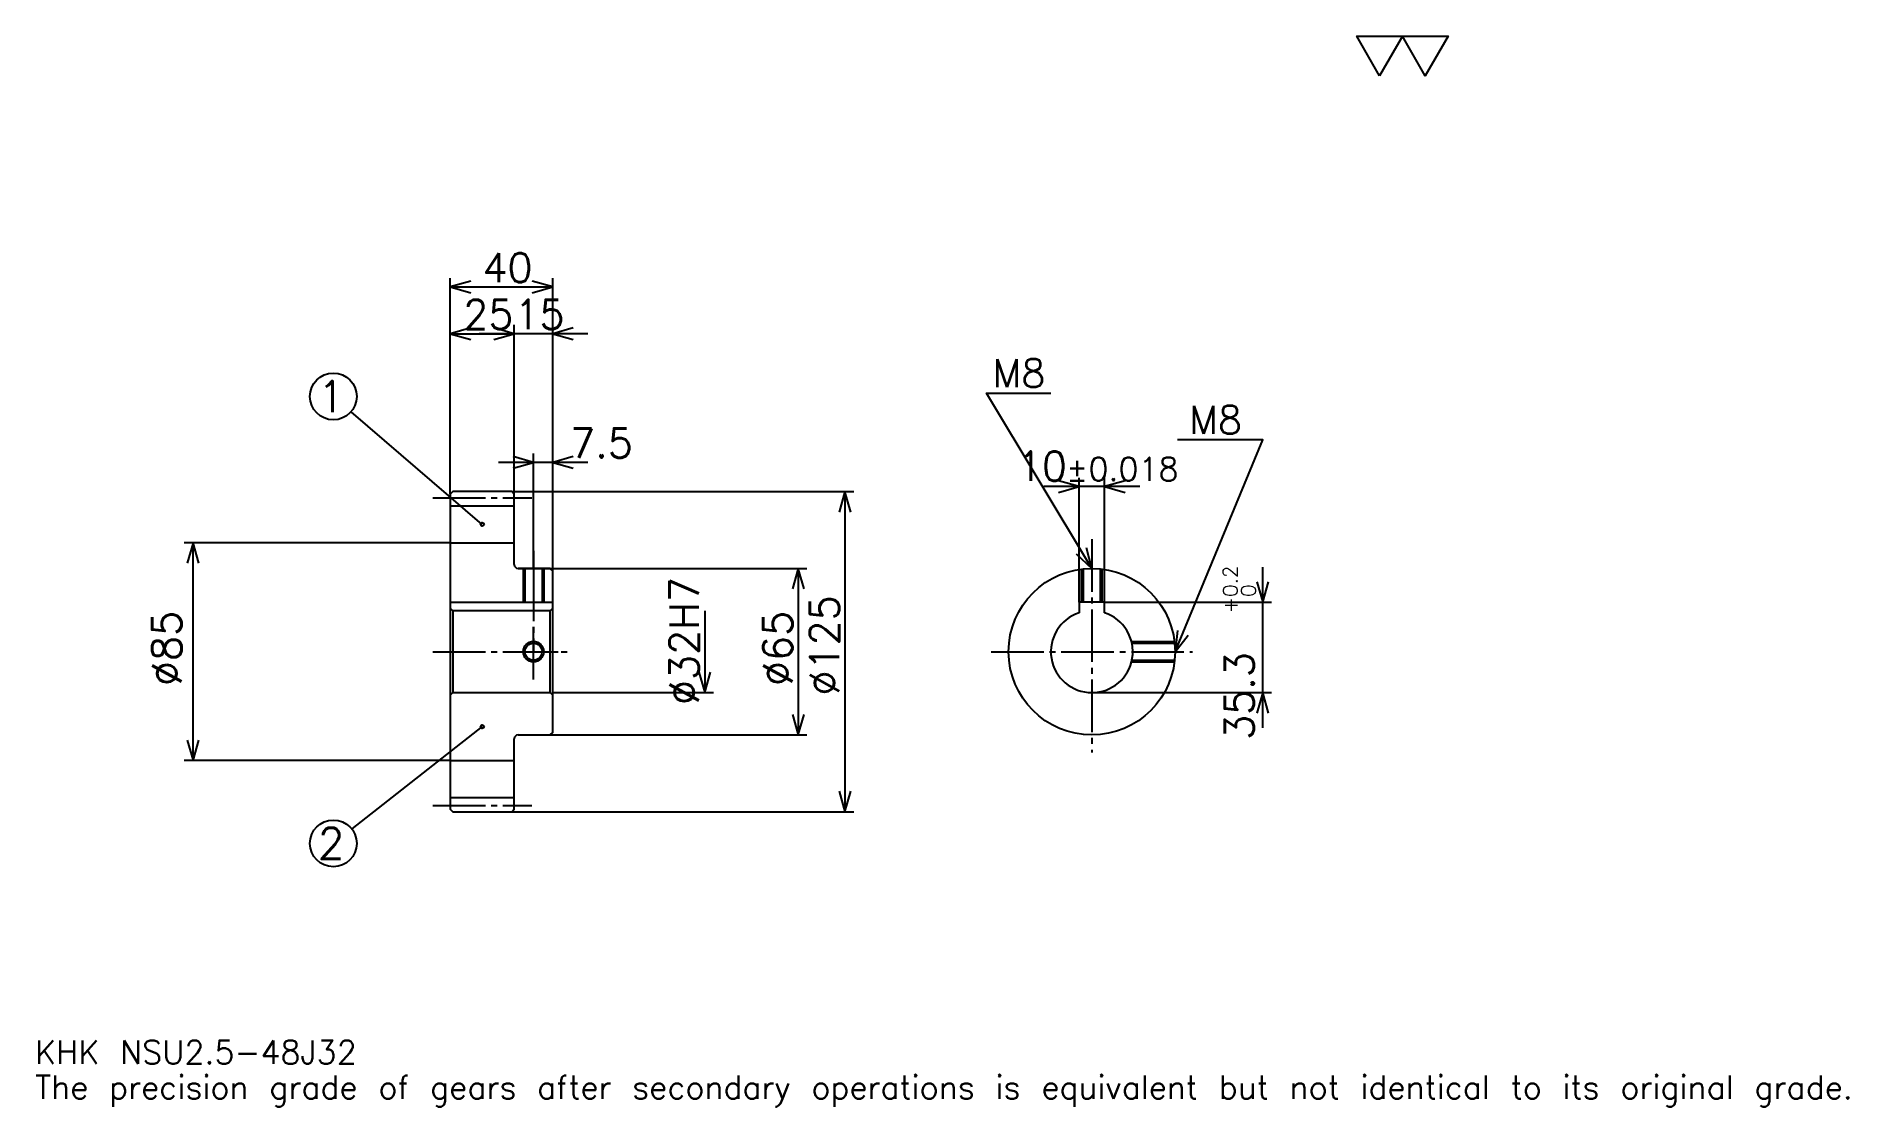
# Model space of a CAD drawing. Extents: x 23 to 731, y 8 to 426.
import ezdxf

# ---------------------------------------------------------------- set-up
doc = ezdxf.new("R2010")
doc.units = 0
doc.linetypes.add('DASHDOT', pattern=[27.391305, 20.543478, -2.282609, 2.282609, -2.282609])
doc.layers.get('0').update_dxf_attribs({"linetype": 'CONTINUOUS'})
doc.layers.add('DASHDOT', color=6, linetype='DASHDOT')
doc.styles.add('KANJI', font='TXT', dxfattribs={"bigfont": 'BIGFONT'})

msp = doc.modelspace()

# ---------------------------------------------------------------- linework, layer by layer
at = {"color": 5}
for p, q in [((184.891312, 248.532608), (184.891312, 331.847839)), ((184.891312, 328.423889), (224.891312, 328.423889)), ((224.891312, 248.532608), (224.891312, 331.847839)), ((209.891312, 248.532608), (209.891312, 313.586945)), ((184.891312, 310.163025), (209.891312, 310.163025)), ((238.58696, 310.163025), (196.195663, 310.163025)), ((197.391312, 235.720108), (146.164429, 279.734558)), ((217.391312, 248.532608), (217.391312, 263.369568)), ((238.58696, 259.945648), (203.695663, 259.945648)), ((184.891312, 247.532608), (184.891312, 248.532608)), ((208.891312, 248.532608), (224.891312, 248.532608)), ((209.891312, 247.532608), (209.891312, 248.532608)), ((217.391312, 218.532608), (217.391312, 248.532608)), ((217.391312, 218.532608), (217.391312, 248.532608)), ((224.891312, 248.532608), (342.445679, 248.532608)), ((224.891312, 217.532608), (224.891312, 248.532608)), ((339.021729, 248.532608), (339.021729, 123.532608)), ((454.130432, 250.489136), (416.739136, 250.489136)), ((430.434784, 205.332611), (430.434784, 253.913055)), ((440.434784, 205.332611), (440.434784, 253.913055)), ((184.891312, 228.532608), (81.032616, 228.532608)), ((84.456528, 143.532608), (84.456528, 228.532608)), ((211.391312, 218.532608), (224.891312, 218.532608)), ((224.891312, 218.532608), (324.184814, 218.532608)), ((320.760864, 218.532608), (320.760864, 153.532608)), ((502.173889, 156.33696), (502.173889, 219.028259)), ((440.434784, 205.332611), (505.597839, 205.332611)), ((284.239136, 202.032608), (284.239136, 170.032608)), ((224.891312, 170.032608), (287.663055, 170.032608)), ((435.434784, 170.032608), (505.597839, 170.032608)), ((197.391312, 156.782608), (146.423889, 116.814629)), ((211.391312, 153.532608), (224.891312, 153.532608)), ((224.891312, 153.532608), (324.184814, 153.532608)), ((184.891312, 143.532608), (81.032616, 143.532608)), ((208.891312, 123.532608), (224.891312, 123.532608)), ((224.891312, 123.532608), (342.445679, 123.532608))]:
    msp.add_line(p, q, dxfattribs=at)
at = {"color": 4}
for p, q in [((184.891312, 242.907608), (209.891312, 242.907608)), ((184.891312, 228.532608), (209.891312, 228.532608)), ((184.891312, 205.332611), (224.891312, 205.332611)), ((185.891312, 202.032608), (185.891312, 170.032608)), ((223.891312, 202.032608), (224.891312, 203.032608)), ((223.891312, 170.032608), (224.891312, 169.032608)), ((184.891312, 143.532608), (209.891312, 143.532608)), ((184.891312, 129.157608), (209.891312, 129.157608))]:
    msp.add_line(p, q, dxfattribs=at)
at = {"color": 7}
msp.add_lwpolyline([(547.826111, 410.869568), (538.92395, 426.299988), (574.532654, 426.299988), (565.630432, 410.869568), (556.728271, 426.299988), (547.826111, 410.869568)], dxfattribs=at)
at = {"color": 5}
for points in [[(192.880447, 330.706512), (184.891312, 328.423889), (192.880447, 326.141296)], [(216.902176, 326.141296), (224.891312, 328.423889), (216.902176, 330.706512)], [(192.880447, 312.445648), (184.891312, 310.163025), (192.880447, 307.880432)], [(201.902176, 307.880432), (209.891312, 310.163025), (201.902176, 312.445648)], [(201.902176, 307.880432), (209.891312, 310.163025), (201.902176, 312.445648)], [(232.880447, 312.445648), (224.891312, 310.163025), (232.880447, 307.880432)], [(435.434784, 218.532608), (394.347839, 287.010864), (419.456543, 287.010864)], [(209.402176, 257.663025), (217.391312, 259.945648), (209.402176, 262.228271)], [(232.880447, 262.228271), (224.891312, 259.945648), (232.880447, 257.663025)], [(467.934814, 186.032608), (502.17395, 268.75), (468.847839, 268.75)], [(341.304352, 240.543472), (339.021729, 248.532608), (336.739136, 240.543472)], [(422.445648, 248.206528), (430.434784, 250.489136), (422.445648, 252.771744)], [(448.423889, 252.771744), (440.434784, 250.489136), (448.423889, 248.206528)], [(86.739136, 220.543472), (84.456528, 228.532608), (82.17392, 220.543472)], [(429.367096, 224.208832), (435.434784, 218.532608), (433.281738, 226.557617)], [(323.043488, 210.543472), (320.760864, 218.532608), (318.478271, 210.543472)], [(499.891296, 213.321732), (502.173889, 205.332611), (504.456543, 213.321732)], [(468.881226, 194.287354), (467.934814, 186.032608), (473.099365, 192.541336)], [(281.956543, 178.021744), (284.239136, 170.032608), (286.521729, 178.021744)], [(504.456543, 162.043472), (502.173889, 170.032608), (499.891296, 162.043472)], [(318.478271, 161.521744), (320.760864, 153.532608), (323.043488, 161.521744)], [(82.17392, 151.521744), (84.456528, 143.532608), (86.739136, 151.521744)], [(336.739136, 131.521744), (339.021729, 123.532608), (341.304352, 131.521744)]]:
    msp.add_lwpolyline(points, dxfattribs=at)
at = {"color": 4}
for points in [[(209.891312, 220.032608), (209.891312, 247.532608), (208.891312, 248.532608), (185.891312, 248.532608), (184.891312, 247.532608), (184.891312, 169.032608)], [(211.391312, 153.532608), (223.891312, 153.532608), (224.891312, 154.532608), (224.891312, 217.532608), (223.891312, 218.532608), (211.391312, 218.532608)], [(213.391312, 218.532608), (213.391312, 205.332611)], [(214.066315, 218.532608), (214.066315, 205.332611)], [(220.716309, 218.532608), (220.716309, 205.332611)], [(221.391312, 218.532608), (221.391312, 205.332611)], [(431.434784, 205.332611), (431.434784, 218.285522)], [(432.109802, 205.332611), (432.109802, 218.362076)], [(438.759766, 205.332611), (438.759766, 218.362076)], [(439.434784, 205.332611), (439.434784, 218.285522)], [(440.434784, 201.231293), (440.434784, 205.332611), (430.434784, 205.332611), (430.434784, 201.231293)], [(184.891312, 169.032608), (185.891312, 170.032608), (223.891312, 170.032608), (223.891312, 202.032608), (185.891312, 202.032608), (184.891312, 203.032608)], [(450.926697, 190.032608), (467.687683, 190.032608)], [(451.08551, 189.357605), (467.764221, 189.357605)], [(450.926697, 182.032608), (467.687683, 182.032608)], [(451.08551, 182.707611), (467.764221, 182.707611)], [(184.891312, 169.032608), (184.891312, 124.532608), (185.891312, 123.532608), (208.891312, 123.532608), (209.891312, 124.532608), (209.891312, 152.032608)]]:
    msp.add_lwpolyline(points, dxfattribs=at)
at = {"color": 5}
for centre, radius in [((139.239136, 285.684784), 9.130435), ((197.391312, 235.720108), 0.684783), ((197.391312, 156.782608), 0.684783), ((139.239136, 111.180435), 9.130435)]:
    msp.add_circle(centre, radius, dxfattribs=at)
at = {"color": 4}
for centre, radius in [((435.434784, 186.032608), 32.5), ((217.391312, 186.032608), 3.325)]:
    msp.add_circle(centre, radius, dxfattribs=at)
at = {"color": 7}
msp.add_circle((217.391312, 186.032608), 4, dxfattribs=at)
at = {"color": 4}
for centre, radius, start, end in [((211.391312, 220.032608), 1.5, 180, 270), ((435.434784, 186.032608), 16, 108.209957329, 71.790042671), ((211.391312, 152.032608), 1.5, 90, 180)]:
    msp.add_arc(centre, radius, start, end, dxfattribs=at)
at = {"layer": 'DASHDOT', "color": 7}
for p, q in [((178.043488, 246.032608), (216.739136, 246.032608)), ((435.434784, 229.945648), (435.434784, 146.684784)), ((217.391312, 218.532608), (217.391312, 186.032608)), ((178.043488, 186.032608), (231.739136, 186.032608)), ((396.086975, 186.032608), (474.782593, 186.032608)), ((178.043488, 126.032608), (216.739136, 126.032608))]:
    msp.add_line(p, q, dxfattribs=at)
for points in [[(217.391312, 225.380432), (217.391312, 198.484787)], [(217.391312, 175.184784), (217.391312, 196.880432)], [(206.543488, 186.032608), (228.239136, 186.032608)]]:
    msp.add_lwpolyline(points, dxfattribs=at)

# ---------------------------------------------------------------- texts
at = {"color": 7, "style": 'KANJI'}
for s, height, p in [('40', 11.413043, (197.472839, 330.25)), ('25', 11.413043, (189.972839, 311.989136)), ('15', 11.413043, (209.972839, 311.989136)), ('M8', 10.956522, (396.630432, 289.293488)), ('1', 12.173913, (133.152191, 279.597839)), ('M8', 10.956522, (473.413025, 271.032593)), ('7.5', 11.413043, (231.739136, 261.771729)), ('10', 11.413043, (406.169495, 252.771744)), ('%%p0.018', 9.130435, (425.456116, 252.771744)), ('2', 12.173913, (133.152191, 105.093475)), ('KHK NSU2.5-48J32', 9.130435, (22.826086, 25.108696)), ('The precision grade of gears after secondary operations is equivalent but not identical to its original grade.', 9.130435, (22.826086, 11.413043))]:
    msp.add_text(s, height=height, dxfattribs=at).set_placement(p)
for s, height, p in [('%%c32H7', 11.413043, (281.956543, 165.203796)), ('0.2', 5.706522, (492.358704, 207.401398)), ('%%c125', 11.413043, (336.739136, 168.91304)), ('+', 5.706522, (492.358704, 201.010101)), ('0', 5.706522, (499.434753, 207.401398)), ('%%c85', 11.413043, (79.891312, 172.622284)), ('%%c65', 11.413043, (318.478271, 172.622284)), ('35.3', 11.413043, (498.75, 151.609924))]:
    msp.add_text(s, height=height, rotation=90, dxfattribs=at).set_placement(p)

doc.saveas('drawing.dxf')
